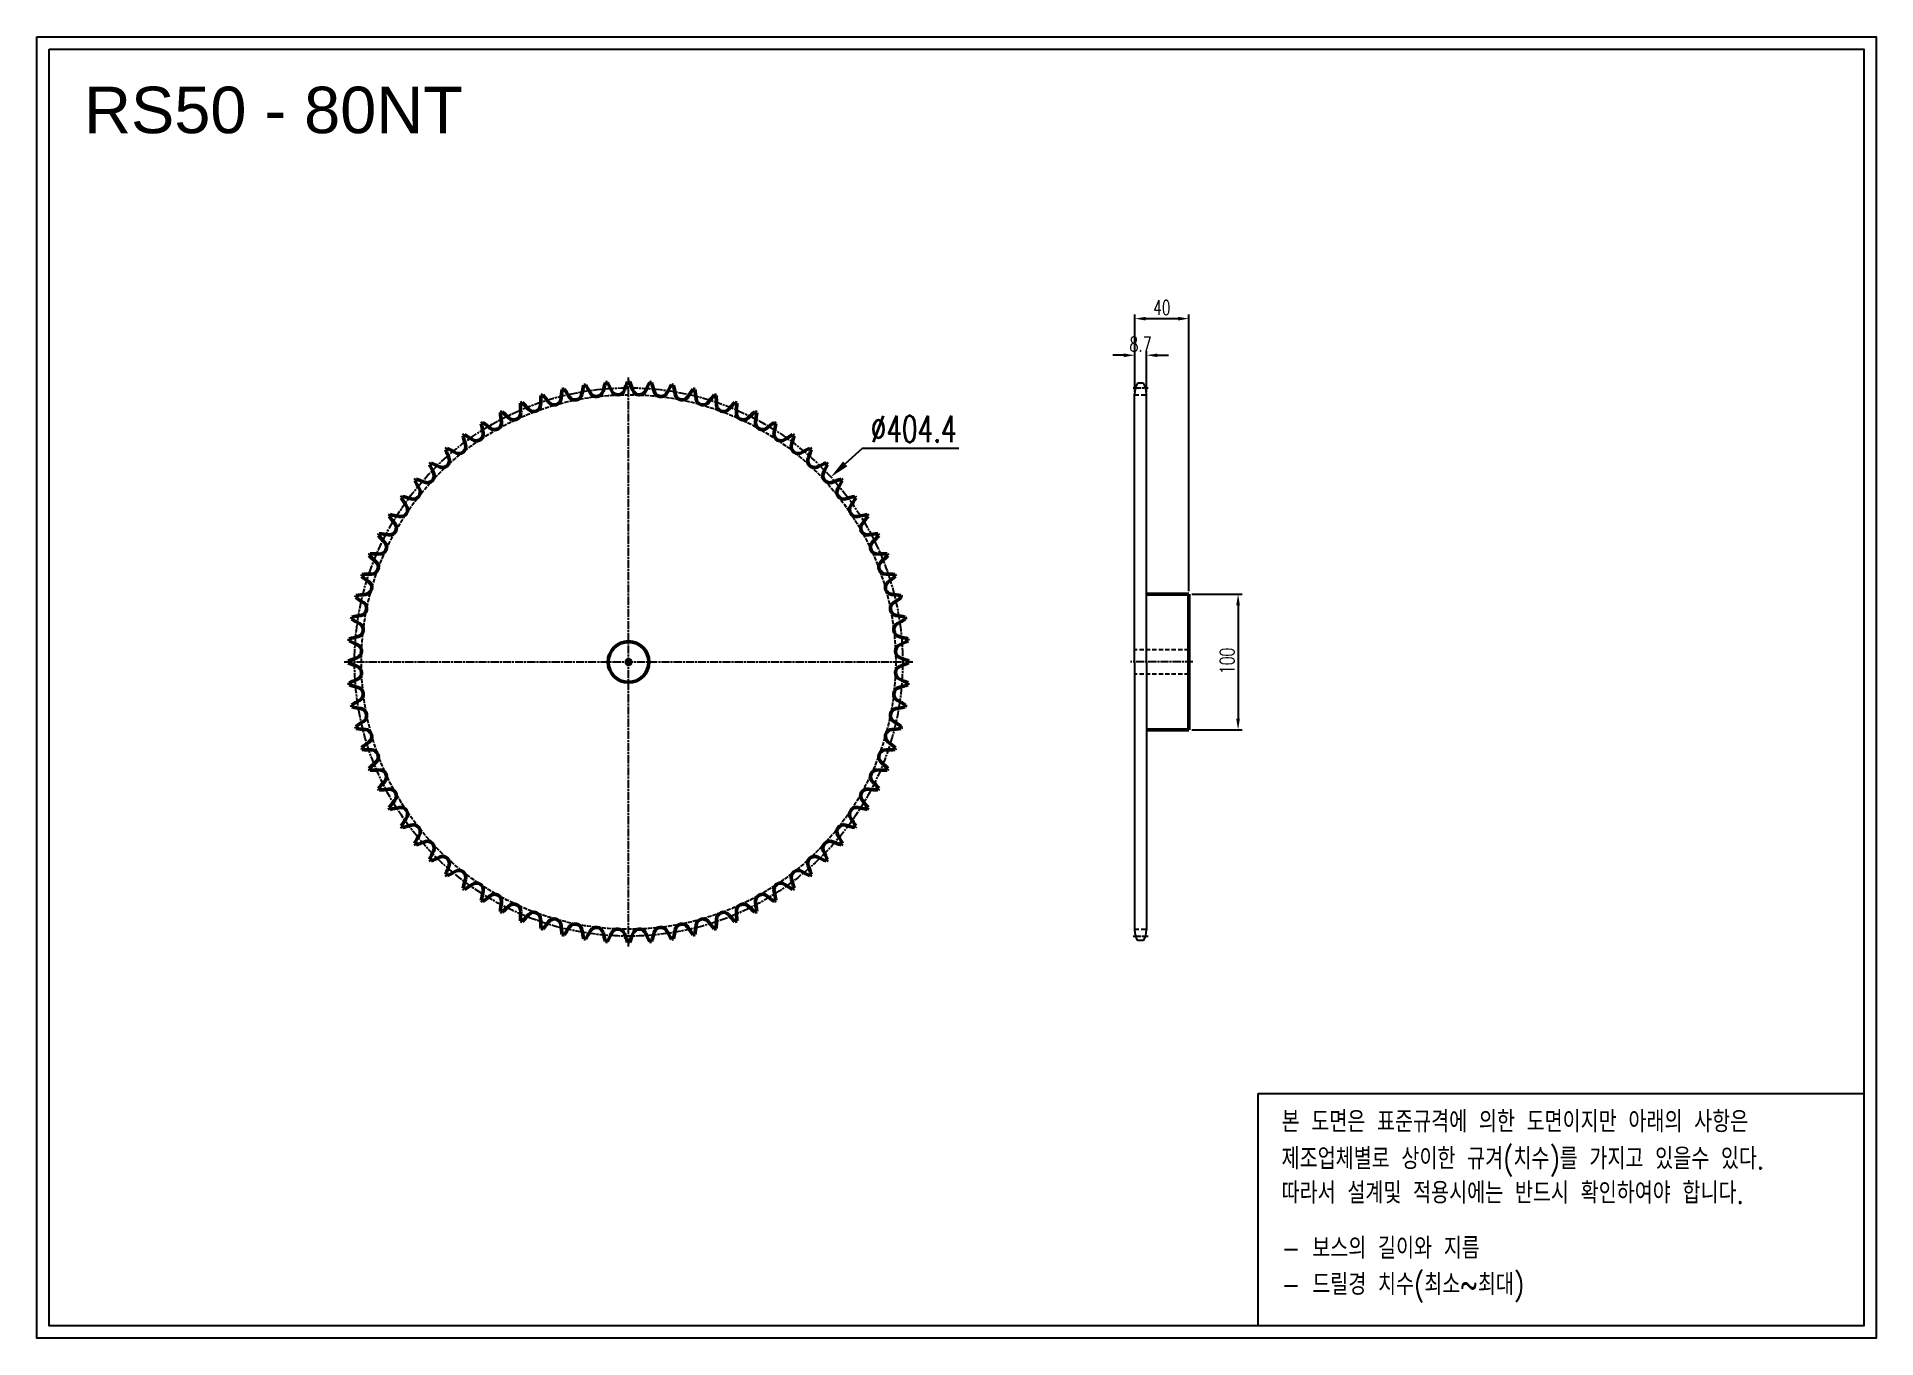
# Model space of a CAD drawing. Header units: millimetres. Extents: x 0 to 1357, y 4739 to 5699.
import ezdxf

# ---------------------------------------------------------------- set-up
doc = ezdxf.new("R2010")
doc.units = ezdxf.units.MM
for name, pattern in [('AM_ISO02W050', [7.5, 6, -1.5]), ('AM_ISO02W050x2', [3.75, 3, -0.75]), ('AM_ISO08W050', [18, 12, -1.5, 3, -1.5]), ('AM_ISO08W050x2', [9, 6, -0.75, 1.5, -0.75]), ('HIDDEN', [9.525, 6.35, -3.175])]:
    doc.linetypes.add(name, pattern=pattern)
doc.layers.add('13', color=7, linetype='Continuous', lineweight=50, plot=False)
for name, color, linetype, lineweight in [('20', 7, 'Continuous', 50), ('21', 6, 'AM_ISO02W050', 25), ('22', 30, 'AM_ISO08W050', 25), ('23', 40, 'AM_ISO08W050', 25), ('VIS', 7, 'Continuous', 50)]:
    doc.layers.add(name, color=color, linetype=linetype, lineweight=lineweight)
doc.layers.add('HL', color=2, linetype='HIDDEN')
doc.layers.add('S-DIM', color=7, linetype='Continuous')
doc.styles.add('HAN', font='ROMANS.shx', dxfattribs={"width": 0.7, "bigfont": 'whgtxt.shx'})
doc.styles.add('HSG', font='SIMPLEX.shx', dxfattribs={"width": 0.7, "bigfont": 'HSG.shx'})
doc.styles.get("Standard").update_dxf_attribs({"font": 'arial.ttf'})
doc.dimstyles.new('APP23', dxfattribs={"dimscale": 4.5, "dimtxt": 2.4, "dimasz": 1.8, "dimexe": 0.7, "dimexo": 0.5, "dimgap": 0.6, "dimtad": 1, "dimtoh": 1, "dimdec": 1, "dimrnd": 0.01, "dimzin": 9, "dimdsep": 46, "dimtxsty": 'HSG', "dimcen": 0, "dimclrd": 1, "dimclre": 1, "dimclrt": 256, "dimazin": 2, "dimtp": 1, "dimtm": 1, "dimtfac": 0.5, "dimtdec": 1, "dimtix": 1, "dimtofl": 0, "dimtmove": 0, "dimatfit": 3, "dimfxl": 0, "dimtvp": 1, "dimtolj": 2, "dimlwd": -1, "dimlwe": -1, "dimarcsym": 0})
doc.dimstyles.new('APP32', dxfattribs={"dimscale": 8, "dimtxt": 2.4, "dimasz": 1.8, "dimexe": 0.7, "dimexo": 0.5, "dimgap": 0.6, "dimtad": 1, "dimtoh": 1, "dimdec": 1, "dimrnd": 0.01, "dimzin": 9, "dimdsep": 46, "dimtxsty": 'HSG', "dimcen": 0, "dimclrd": 1, "dimclre": 1, "dimclrt": 256, "dimazin": 2, "dimtp": 1, "dimtm": 1, "dimtfac": 0.5, "dimtdec": 1, "dimtofl": 0, "dimtmove": 0, "dimatfit": 3, "dimfxl": 0, "dimtvp": 1, "dimtolj": 2, "dimlwd": -1, "dimlwe": -1, "dimarcsym": 0})

# ---------------------------------------------------------------- blocks, each defined once
blk = doc.blocks.new('*D1')
at = {"layer": 'Defpoints', "color": 0, "transparency": 16777216}
for p in [(585.9, 5374.2), (287.4, 5101.4)]:
    blk.add_point(p, dxfattribs=at)
at = {"layer": 'S-DIM', "color": 1, "transparency": 16777216}
for p, q in [((608.9, 5395.2), (596.5, 5383.9)), ((680.3, 5395.2), (608.9, 5395.2))]:
    blk.add_line(p, q, dxfattribs=at)
blk.add_solid([(594.9, 5385.7), (598.1, 5382.1), (585.9, 5374.2)], dxfattribs=at)
at = {"layer": 'S-DIM', "transparency": 16777216, "insert": (647, 5409.6), "char_height": 19.2, "attachment_point": 5, "style": 'HSG'}
blk.add_mtext('\\A2;∅404.4', dxfattribs=at)
blk = doc.blocks.new('*D2')
at = {"layer": 'Defpoints', "color": 0, "transparency": 16777216}
for p in [(818.8, 5464), (810.1, 5434.9), (818.8, 5434.9)]:
    blk.add_point(p, dxfattribs=at)
at = {"layer": 'S-DIM', "color": 1, "transparency": 16777216}
for p, q in [((802, 5464), (793.9, 5464)), ((810.1, 5437.1), (810.1, 5467.1)), ((818.8, 5437.1), (818.8, 5467.1)), ((826.9, 5464), (835, 5464))]:
    blk.add_line(p, q, dxfattribs=at)
for points in [[(802, 5465.3), (802, 5462.6), (810.1, 5464)], [(826.9, 5465.3), (826.9, 5462.6), (818.8, 5464)]]:
    blk.add_solid(points, dxfattribs=at)
at = {"layer": 'S-DIM', "transparency": 16777216, "insert": (814.4, 5472.1), "char_height": 10.8, "attachment_point": 5, "style": 'HSG'}
blk.add_mtext('\\A2;8.7', dxfattribs=at)
blk = doc.blocks.new('*D3')
at = {"layer": 'Defpoints', "color": 0, "transparency": 16777216}
for p in [(850.1, 5491), (810.1, 5434.9), (850.1, 5287.8)]:
    blk.add_point(p, dxfattribs=at)
at = {"layer": 'S-DIM', "color": 1, "transparency": 16777216}
for p, q in [((810.1, 5437.1), (810.1, 5494.1)), ((818.2, 5491), (842, 5491)), ((850.1, 5290.1), (850.1, 5494.1))]:
    blk.add_line(p, q, dxfattribs=at)
for points in [[(818.2, 5492.3), (818.2, 5489.6), (810.1, 5491)], [(842, 5492.3), (842, 5489.6), (850.1, 5491)]]:
    blk.add_solid(points, dxfattribs=at)
at = {"layer": 'S-DIM', "transparency": 16777216, "insert": (830.1, 5499.1), "char_height": 10.8, "attachment_point": 5, "style": 'HSG'}
blk.add_mtext('\\A2;40', dxfattribs=at)
blk = doc.blocks.new('*D4')
at = {"layer": 'Defpoints', "color": 0, "transparency": 16777216}
for p in [(850.1, 5287.8), (850.1, 5187.8), (886.4, 5187.8)]:
    blk.add_point(p, dxfattribs=at)
at = {"layer": 'S-DIM', "color": 1, "transparency": 16777216}
for p, q in [((852.3, 5287.8), (889.5, 5287.8)), ((886.4, 5279.7), (886.4, 5195.9)), ((852.3, 5187.8), (889.5, 5187.8))]:
    blk.add_line(p, q, dxfattribs=at)
for points in [[(885, 5279.7), (887.7, 5279.7), (886.4, 5287.8)], [(885, 5195.9), (887.7, 5195.9), (886.4, 5187.8)]]:
    blk.add_solid(points, dxfattribs=at)
at = {"layer": 'S-DIM', "transparency": 16777216, "insert": (878.3, 5238.6), "char_height": 10.8, "attachment_point": 5, "rotation": 90, "style": 'HSG'}
blk.add_mtext('\\A2;100', dxfattribs=at)

msp = doc.modelspace()

# ---------------------------------------------------------------- linework, layer by layer
for p, q in [((816.63, 5443.29), (812.18, 5443.29)), ((810.06, 5237.8), (810.06, 5435.36)), ((818.76, 5237.8), (818.76, 5435.36)), ((810.06, 5237.8), (810.06, 5040.25)), ((818.76, 5237.8), (818.76, 5040.25)), ((816.63, 5032.32), (812.18, 5032.32))]:
    msp.add_line(p, q)
for points in [[(0, 5698.81), (1357.22, 5698.81), (1357.22, 4739.16), (0, 4739.16)], [(9.14, 5689.67), (1348.08, 5689.67), (1348.08, 4748.3), (9.14, 4748.3)]]:
    msp.add_lwpolyline(points, close=True)
at = {"color": 6}
msp.add_lwpolyline([(901.18, 4919.51), (1348.08, 4919.51), (1348.08, 4748.3), (901.18, 4748.3)], close=True, dxfattribs=at)
for centre, start, end in [((825.93, 5435.36), 150, 180), ((802.88, 5435.36), 0, 30), ((825.93, 5040.25), 180, 210), ((802.88, 5040.25), 330, 0)]:
    msp.add_arc(centre, 15.87, start, end)
at = {"layer": '13', "color": 4}
for p, q in [((434.89, 5236.05), (438.39, 5239.55)), ((434.89, 5239.55), (438.39, 5236.05))]:
    msp.add_line(p, q, dxfattribs=at)
msp.add_circle((436.64, 5237.8), 1.75, dxfattribs=at)
at = {"layer": '20'}
msp.add_circle((436.64, 5237.8), 15, dxfattribs=at)
for centre, radius, start, end in [((514.94, 5413.54), 99.97, 162.32474, 166.1875), ((436.64, 5237.8), 206.79, 94.29585, 94.70415), ((331.82, 5399.13), 99.97, 22.8125, 26.67526), ((528.48, 5406.85), 99.97, 157.82474, 161.6875), ((436.64, 5237.8), 206.79, 89.79585, 90.20415), ((344.8, 5406.85), 99.97, 18.3125, 22.17526), ((541.46, 5399.13), 99.97, 153.32474, 157.1875), ((436.64, 5237.8), 206.79, 85.29585, 85.70415), ((358.34, 5413.54), 99.97, 13.8125, 17.67526), ((436.64, 5237.8), 206.79, 112.29585, 112.70415), ((287.1, 5358.84), 99.97, 40.8125, 44.67526), ((471.75, 5426.96), 99.97, 175.82474, 179.6875), ((436.64, 5237.8), 206.79, 107.79585, 108.20415), ((297.05, 5370.2), 99.97, 36.3125, 40.17526), ((381.75, 5432.44), 5.13, 216.3125, 355.1875), ((486.48, 5423.62), 99.97, 171.32474, 175.1875), ((436.64, 5237.8), 206.79, 103.29585, 103.70415), ((307.87, 5380.74), 99.97, 31.8125, 35.67526), ((397.19, 5436.15), 5.13, 211.8125, 350.6875), ((500.91, 5419.14), 99.97, 166.82474, 170.6875), ((436.64, 5237.8), 206.79, 98.79585, 99.20415), ((319.48, 5390.41), 99.97, 27.3125, 31.17526), ((412.87, 5438.63), 5.13, 207.3125, 346.1875), ((428.7, 5439.88), 5.13, 202.8125, 341.6875), ((444.58, 5439.88), 5.13, 198.3125, 337.1875), ((460.41, 5438.63), 5.13, 193.8125, 332.6875), ((553.8, 5390.41), 99.97, 148.82474, 152.6875), ((436.64, 5237.8), 206.79, 80.79585, 81.20415), ((372.37, 5419.14), 99.97, 9.3125, 13.17526), ((476.09, 5436.15), 5.13, 189.3125, 328.1875), ((565.41, 5380.74), 99.97, 144.32474, 148.1875), ((436.64, 5237.8), 206.79, 76.29585, 76.70415), ((386.8, 5423.62), 99.97, 4.8125, 8.67526), ((491.53, 5432.44), 5.13, 184.8125, 323.6875), ((576.23, 5370.2), 99.97, 139.82474, 143.6875), ((436.64, 5237.8), 206.79, 71.79585, 72.20415), ((401.53, 5426.96), 99.97, 0.3125, 4.17526), ((586.19, 5358.84), 99.97, 135.32474, 139.1875), ((436.64, 5237.8), 206.79, 67.29585, 67.70415), ((436.64, 5237.8), 206.79, 116.79585, 117.20415), ((441.73, 5430.13), 99.97, 184.82474, 188.6875), ((278.06, 5346.73), 99.97, 45.3125, 49.17526), ((351.98, 5421.46), 5.13, 225.3125, 4.1875), ((456.8, 5429.13), 99.97, 180.32474, 184.1875), ((366.65, 5427.53), 5.13, 220.8125, 359.6875), ((506.64, 5427.53), 5.13, 180.3125, 319.1875), ((521.31, 5421.46), 5.13, 175.8125, 314.6875), ((416.48, 5429.13), 99.97, 355.8125, 359.67526), ((595.22, 5346.73), 99.97, 130.82474, 134.6875), ((436.64, 5237.8), 206.79, 62.79585, 63.20415), ((431.56, 5430.13), 99.97, 351.3125, 355.17526), ((436.64, 5237.8), 206.79, 125.79585, 126.20415), ((411.58, 5428.55), 99.97, 193.82474, 197.6875), ((262.97, 5320.59), 99.97, 54.3125, 58.17526), ((324.29, 5405.95), 5.13, 234.3125, 13.1875), ((436.64, 5237.8), 206.79, 121.29585, 121.70415), ((426.62, 5429.93), 99.97, 189.32474, 193.1875), ((270, 5333.96), 99.97, 49.8125, 53.67526), ((337.83, 5414.25), 5.13, 229.8125, 8.6875), ((535.45, 5414.25), 5.13, 171.3125, 310.1875), ((603.28, 5333.96), 99.97, 126.32474, 130.1875), ((548.99, 5405.95), 5.13, 166.8125, 305.6875), ((446.66, 5429.93), 99.97, 346.8125, 350.67526), ((436.64, 5237.8), 206.79, 58.29585, 58.70415), ((610.31, 5320.59), 99.97, 121.82474, 125.6875), ((461.7, 5428.55), 99.97, 342.3125, 346.17526), ((436.64, 5237.8), 206.79, 53.79585, 54.20415), ((299.37, 5386.31), 5.13, 243.3125, 22.1875), ((436.64, 5237.8), 206.79, 130.29585, 130.70415), ((396.69, 5426), 99.97, 198.32474, 202.1875), ((257.01, 5306.7), 99.97, 58.8125, 62.67526), ((311.44, 5396.62), 5.13, 238.8125, 17.6875), ((561.84, 5396.62), 5.13, 162.3125, 301.1875), ((616.27, 5306.7), 99.97, 117.32474, 121.1875), ((573.91, 5386.31), 5.13, 157.8125, 296.6875), ((476.59, 5426), 99.97, 337.8125, 341.67526), ((436.64, 5237.8), 206.79, 49.29585, 49.70415), ((288.14, 5375.08), 5.13, 247.8125, 26.6875), ((436.64, 5237.8), 206.79, 134.79585, 135.20415), ((382.05, 5422.28), 99.97, 202.82474, 206.6875), ((252.16, 5292.4), 99.97, 63.3125, 67.17526), ((621.12, 5292.4), 99.97, 112.82474, 116.6875), ((585.14, 5375.08), 5.13, 153.3125, 292.1875), ((491.23, 5422.28), 99.97, 333.3125, 337.17526), ((436.64, 5237.8), 206.79, 44.79585, 45.20415), ((277.83, 5363), 5.13, 252.3125, 31.1875), ((436.64, 5237.8), 206.79, 139.29585, 139.70415), ((367.74, 5417.43), 99.97, 207.32474, 211.1875), ((248.45, 5277.76), 99.97, 67.8125, 71.67526), ((624.83, 5277.76), 99.97, 108.32474, 112.1875), ((595.46, 5363), 5.13, 148.8125, 287.6875), ((505.54, 5417.43), 99.97, 328.8125, 332.67526), ((436.64, 5237.8), 206.79, 40.29585, 40.70415), ((268.49, 5350.16), 5.13, 256.8125, 35.6875), ((436.64, 5237.8), 206.79, 143.79585, 144.20415), ((353.86, 5411.47), 99.97, 211.82474, 215.6875), ((245.89, 5262.87), 99.97, 72.3125, 76.17526), ((627.39, 5262.87), 99.97, 103.82474, 107.6875), ((604.79, 5350.16), 5.13, 144.3125, 283.1875), ((519.42, 5411.47), 99.97, 324.3125, 328.17526), ((436.64, 5237.8), 206.79, 35.79585, 36.20415), ((260.2, 5336.62), 5.13, 261.3125, 40.1875), ((436.64, 5237.8), 206.79, 148.29585, 148.70415), ((340.49, 5404.44), 99.97, 216.32474, 220.1875), ((244.51, 5247.82), 99.97, 76.8125, 80.67526), ((628.77, 5247.82), 99.97, 99.32474, 103.1875), ((613.09, 5336.62), 5.13, 139.8125, 278.6875), ((532.79, 5404.44), 99.97, 319.8125, 323.67526), ((436.64, 5237.8), 206.79, 31.29585, 31.70415), ((436.64, 5237.8), 206.79, 152.79585, 153.20415), ((327.71, 5396.38), 99.97, 220.82474, 224.6875), ((252.99, 5322.47), 5.13, 265.8125, 44.6875), ((244.32, 5232.72), 99.97, 81.3125, 85.17526), ((628.96, 5232.72), 99.97, 94.82474, 98.6875), ((620.29, 5322.47), 5.13, 135.3125, 274.1875), ((545.57, 5396.38), 99.97, 315.3125, 319.17526), ((436.64, 5237.8), 206.79, 26.79585, 27.20415), ((436.64, 5237.8), 206.79, 157.29585, 157.70415), ((315.61, 5387.35), 99.97, 225.32474, 229.1875), ((245.31, 5217.65), 99.97, 85.8125, 89.67526), ((246.91, 5307.8), 5.13, 270.3125, 49.1875), ((627.97, 5217.65), 99.97, 90.32474, 94.1875), ((626.37, 5307.8), 5.13, 130.8125, 269.6875), ((557.68, 5387.35), 99.97, 310.8125, 314.67526), ((436.64, 5237.8), 206.79, 22.29585, 22.70415), ((436.64, 5237.8), 206.79, 161.79585, 162.20415), ((304.25, 5377.39), 99.97, 229.82474, 233.6875), ((247.48, 5202.7), 99.97, 90.3125, 94.17526), ((242, 5292.7), 5.13, 274.8125, 53.6875), ((631.28, 5292.7), 5.13, 126.3125, 265.1875), ((625.8, 5202.7), 99.97, 85.82474, 89.6875), ((569.04, 5377.39), 99.97, 306.3125, 310.17526), ((436.64, 5237.8), 206.79, 17.79585, 18.20415), ((436.64, 5237.8), 206.79, 166.29585, 166.70415), ((293.7, 5366.57), 99.97, 234.32474, 238.1875), ((250.82, 5187.96), 99.97, 94.8125, 98.67526), ((238.3, 5277.26), 5.13, 279.3125, 58.1875), ((634.98, 5277.26), 5.13, 121.8125, 260.6875), ((622.46, 5187.96), 99.97, 81.32474, 85.1875), ((579.58, 5366.57), 99.97, 301.8125, 305.67526), ((436.64, 5237.8), 206.79, 13.29585, 13.70415), ((436.64, 5237.8), 206.79, 170.79585, 171.20415), ((284.04, 5354.96), 99.97, 238.82474, 242.6875), ((255.31, 5173.54), 99.97, 99.3125, 103.17526), ((235.81, 5261.57), 5.13, 283.8125, 62.6875), ((637.47, 5261.57), 5.13, 117.3125, 256.1875), ((617.98, 5173.54), 99.97, 76.82474, 80.6875), ((589.24, 5354.96), 99.97, 297.3125, 301.17526), ((436.64, 5237.8), 206.79, 8.79585, 9.20415), ((436.64, 5237.8), 206.79, 175.29585, 175.70415), ((275.32, 5342.63), 99.97, 243.32474, 247.1875), ((260.91, 5159.51), 99.97, 103.8125, 107.67526), ((612.38, 5159.51), 99.97, 72.32474, 76.1875), ((597.96, 5342.63), 99.97, 292.8125, 296.67526), ((436.64, 5237.8), 206.79, 4.29585, 4.70415), ((267.59, 5145.96), 99.97, 108.3125, 112.17526), ((234.57, 5245.74), 5.13, 288.3125, 67.1875), ((638.71, 5245.74), 5.13, 112.8125, 251.6875), ((605.69, 5145.96), 99.97, 67.82474, 71.6875), ((436.64, 5237.8), 206.79, 179.79585, 180.20415), ((267.59, 5329.65), 99.97, 247.82474, 251.6875), ((234.57, 5229.87), 5.13, 292.8125, 71.6875), ((638.71, 5229.87), 5.13, 108.3125, 247.1875), ((605.69, 5329.65), 99.97, 288.3125, 292.17526), ((436.64, 5237.8), 206.79, 359.79585, 0.20415), ((275.32, 5132.98), 99.97, 112.8125, 116.67526), ((436.64, 5237.8), 206.79, 184.29585, 184.70415), ((260.91, 5316.1), 99.97, 252.32474, 256.1875), ((235.81, 5214.04), 5.13, 297.3125, 76.1875), ((637.47, 5214.04), 5.13, 103.8125, 242.6875), ((612.38, 5316.1), 99.97, 283.8125, 287.67526), ((597.96, 5132.98), 99.97, 63.32474, 67.1875), ((436.64, 5237.8), 206.79, 355.29585, 355.70415), ((284.04, 5120.65), 99.97, 117.3125, 121.17526), ((436.64, 5237.8), 206.79, 188.79585, 189.20415), ((255.31, 5302.07), 99.97, 256.82474, 260.6875), ((238.3, 5198.35), 5.13, 301.8125, 80.6875), ((634.98, 5198.35), 5.13, 99.3125, 238.1875), ((617.98, 5302.07), 99.97, 279.3125, 283.17526), ((589.24, 5120.65), 99.97, 58.82474, 62.6875), ((436.64, 5237.8), 206.79, 350.79585, 351.20415), ((293.7, 5109.04), 99.97, 121.8125, 125.67526), ((436.64, 5237.8), 206.79, 193.29585, 193.70415), ((250.82, 5287.65), 99.97, 261.32474, 265.1875), ((242, 5182.91), 5.13, 306.3125, 85.1875), ((631.28, 5182.91), 5.13, 94.8125, 233.6875), ((622.46, 5287.65), 99.97, 274.8125, 278.67526), ((579.58, 5109.04), 99.97, 54.32474, 58.1875), ((436.64, 5237.8), 206.79, 346.29585, 346.70415), ((304.25, 5098.22), 99.97, 126.3125, 130.17526), ((436.64, 5237.8), 206.79, 197.79585, 198.20415), ((247.48, 5272.91), 99.97, 265.82474, 269.6875), ((246.91, 5167.81), 5.13, 310.8125, 89.6875), ((626.37, 5167.81), 5.13, 90.3125, 229.1875), ((625.8, 5272.91), 99.97, 270.3125, 274.17526), ((569.04, 5098.22), 99.97, 49.82474, 53.6875), ((436.64, 5237.8), 206.79, 341.79585, 342.20415), ((315.61, 5088.26), 99.97, 130.8125, 134.67526), ((436.64, 5237.8), 206.79, 202.29585, 202.70415), ((245.31, 5257.96), 99.97, 270.32474, 274.1875), ((252.99, 5153.14), 5.13, 315.3125, 94.1875), ((620.29, 5153.14), 5.13, 85.8125, 224.6875), ((627.97, 5257.96), 99.97, 265.8125, 269.67526), ((557.68, 5088.26), 99.97, 45.32474, 49.1875), ((436.64, 5237.8), 206.79, 337.29585, 337.70415), ((327.71, 5079.23), 99.97, 135.3125, 139.17526), ((436.64, 5237.8), 206.79, 206.79585, 207.20415), ((244.32, 5242.89), 99.97, 274.82474, 278.6875), ((260.2, 5138.99), 5.13, 319.8125, 98.6875), ((613.09, 5138.99), 5.13, 81.3125, 220.1875), ((628.96, 5242.89), 99.97, 261.3125, 265.17526), ((545.57, 5079.23), 99.97, 40.82474, 44.6875), ((436.64, 5237.8), 206.79, 332.79585, 333.20415), ((340.49, 5071.17), 99.97, 139.8125, 143.67526), ((436.64, 5237.8), 206.79, 211.29585, 211.70415), ((244.51, 5227.79), 99.97, 279.32474, 283.1875), ((268.49, 5125.45), 5.13, 324.3125, 103.1875), ((604.79, 5125.45), 5.13, 76.8125, 215.6875), ((628.77, 5227.79), 99.97, 256.8125, 260.67526), ((532.79, 5071.17), 99.97, 36.32474, 40.1875), ((436.64, 5237.8), 206.79, 328.29585, 328.70415), ((353.86, 5064.14), 99.97, 144.3125, 148.17526), ((436.64, 5237.8), 206.79, 215.79585, 216.20415), ((245.89, 5212.74), 99.97, 283.82474, 287.6875), ((277.83, 5112.61), 5.13, 328.8125, 107.6875), ((595.46, 5112.61), 5.13, 72.3125, 211.1875), ((627.39, 5212.74), 99.97, 252.3125, 256.17526), ((519.42, 5064.14), 99.97, 31.82474, 35.6875), ((436.64, 5237.8), 206.79, 323.79585, 324.20415), ((367.74, 5058.18), 99.97, 148.8125, 152.67526), ((436.64, 5237.8), 206.79, 220.29585, 220.70415), ((248.45, 5197.85), 99.97, 288.32474, 292.1875), ((288.14, 5100.53), 5.13, 333.3125, 112.1875), ((585.14, 5100.53), 5.13, 67.8125, 206.6875), ((624.83, 5197.85), 99.97, 247.8125, 251.67526), ((505.54, 5058.18), 99.97, 27.32474, 31.1875), ((436.64, 5237.8), 206.79, 319.29585, 319.70415), ((382.05, 5053.33), 99.97, 153.3125, 157.17526), ((436.64, 5237.8), 206.79, 224.79585, 225.20415), ((252.16, 5183.21), 99.97, 292.82474, 296.6875), ((299.37, 5089.3), 5.13, 337.8125, 116.6875), ((573.91, 5089.3), 5.13, 63.3125, 202.1875), ((621.12, 5183.21), 99.97, 243.3125, 247.17526), ((491.23, 5053.33), 99.97, 22.82474, 26.6875), ((436.64, 5237.8), 206.79, 314.79585, 315.20415), ((396.69, 5049.61), 99.97, 157.8125, 161.67526), ((436.64, 5237.8), 206.79, 229.29585, 229.70415), ((257.01, 5168.91), 99.97, 297.32474, 301.1875), ((311.44, 5078.99), 5.13, 342.3125, 121.1875), ((411.58, 5047.06), 99.97, 162.3125, 166.17526), ((561.84, 5078.99), 5.13, 58.8125, 197.6875), ((461.7, 5047.06), 99.97, 13.82474, 17.6875), ((616.27, 5168.91), 99.97, 238.8125, 242.67526), ((476.59, 5049.61), 99.97, 18.32474, 22.1875), ((436.64, 5237.8), 206.79, 310.29585, 310.70415), ((436.64, 5237.8), 206.79, 233.79585, 234.20415), ((262.97, 5155.02), 99.97, 301.82474, 305.6875), ((324.29, 5069.66), 5.13, 346.8125, 125.6875), ((426.62, 5045.68), 99.97, 166.8125, 170.67526), ((270, 5141.65), 99.97, 306.32474, 310.1875), ((337.83, 5061.36), 5.13, 351.3125, 130.1875), ((535.45, 5061.36), 5.13, 49.8125, 188.6875), ((603.28, 5141.65), 99.97, 229.8125, 233.67526), ((548.99, 5069.66), 5.13, 54.3125, 193.1875), ((446.66, 5045.68), 99.97, 9.32474, 13.1875), ((610.31, 5155.02), 99.97, 234.3125, 238.17526), ((436.64, 5237.8), 206.79, 305.79585, 306.20415), ((436.64, 5237.8), 206.79, 238.29585, 238.70415), ((441.73, 5045.48), 99.97, 171.3125, 175.17526), ((436.64, 5237.8), 206.79, 242.79585, 243.20415), ((278.06, 5128.88), 99.97, 310.82474, 314.6875), ((351.98, 5054.15), 5.13, 355.8125, 134.6875), ((456.8, 5046.48), 99.97, 175.8125, 179.67526), ((287.1, 5116.77), 99.97, 315.32474, 319.1875), ((366.65, 5048.07), 5.13, 0.3125, 139.1875), ((506.64, 5048.07), 5.13, 40.8125, 179.6875), ((586.19, 5116.77), 99.97, 220.8125, 224.67526), ((521.31, 5054.15), 5.13, 45.3125, 184.1875), ((416.48, 5046.48), 99.97, 0.32474, 4.1875), ((595.22, 5128.88), 99.97, 225.3125, 229.17526), ((436.64, 5237.8), 206.79, 296.79585, 297.20415), ((431.56, 5045.48), 99.97, 4.82474, 8.6875), ((436.64, 5237.8), 206.79, 301.29585, 301.70415), ((436.64, 5237.8), 206.79, 247.29585, 247.70415), ((471.75, 5048.65), 99.97, 180.3125, 184.17526), ((436.64, 5237.8), 206.79, 251.79585, 252.20415), ((297.05, 5105.41), 99.97, 319.82474, 323.6875), ((381.75, 5043.17), 5.13, 4.8125, 143.6875), ((486.48, 5051.99), 99.97, 184.8125, 188.67526), ((436.64, 5237.8), 206.79, 256.29585, 256.70415), ((307.87, 5094.87), 99.97, 324.32474, 328.1875), ((397.19, 5039.46), 5.13, 9.3125, 148.1875), ((500.91, 5056.47), 99.97, 189.3125, 193.17526), ((319.48, 5085.2), 99.97, 328.82474, 332.6875), ((412.87, 5036.98), 5.13, 13.8125, 152.6875), ((514.94, 5062.07), 99.97, 193.8125, 197.67526), ((331.82, 5076.48), 99.97, 333.32474, 337.1875), ((428.7, 5035.73), 5.13, 18.3125, 157.1875), ((528.48, 5068.76), 99.97, 198.3125, 202.17526), ((344.8, 5068.76), 99.97, 337.82474, 341.6875), ((444.58, 5035.73), 5.13, 22.8125, 161.6875), ((541.46, 5076.48), 99.97, 202.8125, 206.67526), ((358.34, 5062.07), 99.97, 342.32474, 346.1875), ((460.41, 5036.98), 5.13, 27.3125, 166.1875), ((553.8, 5085.2), 99.97, 207.3125, 211.17526), ((372.37, 5056.47), 99.97, 346.82474, 350.6875), ((476.09, 5039.46), 5.13, 31.8125, 170.6875), ((565.41, 5094.87), 99.97, 211.8125, 215.67526), ((436.64, 5237.8), 206.79, 283.29585, 283.70415), ((386.8, 5051.99), 99.97, 351.32474, 355.1875), ((491.53, 5043.17), 5.13, 36.3125, 175.1875), ((576.23, 5105.41), 99.97, 216.3125, 220.17526), ((436.64, 5237.8), 206.79, 287.79585, 288.20415), ((401.53, 5048.65), 99.97, 355.82474, 359.6875), ((436.64, 5237.8), 206.79, 292.29585, 292.70415), ((436.64, 5237.8), 206.79, 260.79585, 261.20415), ((436.64, 5237.8), 206.79, 265.29585, 265.70415), ((436.64, 5237.8), 206.79, 269.79585, 270.20415), ((436.64, 5237.8), 206.79, 274.29585, 274.70415), ((436.64, 5237.8), 206.79, 278.79585, 279.20415)]:
    msp.add_arc(centre, radius, start, end, dxfattribs=at)
at = {"layer": '21', "linetype": 'AM_ISO02W050x2'}
msp.add_circle((436.64, 5237.8), 197.1, dxfattribs=at)
at = {"layer": '22', "linetype": 'AM_ISO08W050x2'}
for p, q in [((808.88, 5439.98), (819.94, 5439.98)), ((853.09, 5237.8), (807.03, 5237.8)), ((808.88, 5035.63), (819.94, 5035.63))]:
    msp.add_line(p, q, dxfattribs=at)
msp.add_circle((436.64, 5237.8), 202.18, dxfattribs=at)
at = {"layer": '23', "linetype": 'AM_ISO08W050x2'}
for p, q in [((436.64, 5028.02), (436.64, 5447.59)), ((226.86, 5237.8), (646.43, 5237.8))]:
    msp.add_line(p, q, dxfattribs=at)
at = {"layer": 'HL', "ltscale": 0.5}
for p, q in [((810.06, 5434.9), (818.76, 5434.9)), ((850.06, 5246.8), (810.06, 5246.8)), ((850.06, 5228.8), (810.06, 5228.8)), ((810.06, 5040.71), (818.76, 5040.71))]:
    msp.add_line(p, q, dxfattribs=at)
at = {"layer": 'VIS'}
for p, q in [((850.06, 5287.8), (818.76, 5287.8)), ((850.06, 5287.8), (850.06, 5187.8)), ((850.06, 5187.8), (818.76, 5187.8))]:
    msp.add_line(p, q, dxfattribs=at)

# ---------------------------------------------------------------- texts
msp.add_text('RS50 - 80NT', height=34.2732).set_placement((34.95, 5627.75))
at = {"color": 6, "style": 'HAN', "width": 0.8}
for s, p in [('본 도면은 표준규격에 의한 도면이지만 아래의 사항은', (918.46, 4890.97)), ('제조업체별로 상이한 규겨(치수)를 가지고 있을수 있다.', (918.46, 4863.74)), ('따라서 설계및 적용시에는 반드시 확인하여야 합니다.', (918.46, 4838.45)), ('- 보스의 길이와 지름', (918.46, 4797.71)), ('- 드릴경 치수(최소~최대)', (918.46, 4770.95))]:
    msp.add_text(s, height=15.7132, dxfattribs=at).set_placement(p)

# ---------------------------------------------------------------- dimensions: what is measured, and where the dimension line sits
at = {"layer": 'S-DIM'}
dim = msp.add_linear_dim(base=(850.06, 5490.96), p1=(810.06, 5434.9), p2=(850.06, 5287.8), dimstyle='APP23', dxfattribs=at)
dim.commit()
dim.dimension.update_dxf_attribs({"geometry": '*D3', "text_midpoint": (830.06, 5499.06)})
dim = msp.add_linear_dim(base=(818.76, 5463.96), p1=(810.06, 5434.9), p2=(818.76, 5434.9), dimstyle='APP23', dxfattribs=at)
dim.commit()
dim.dimension.update_dxf_attribs({"geometry": '*D2', "text_midpoint": (814.41, 5463.96), "dimtype": 128})
at = {"layer": 'S-DIM', "color": 3}
dim = msp.add_diameter_dim_2p(p1=(287.41, 5101.4), p2=(585.88, 5374.21), dimstyle='APP32', dxfattribs=at)
dim.commit()
dim.dimension.update_dxf_attribs({"geometry": '*D1', "text_midpoint": (646.97, 5395.24), "dimtype": 131})
at = {"layer": 'S-DIM'}
dim = msp.add_linear_dim(base=(886.38, 5187.8), p1=(850.06, 5287.8), p2=(850.06, 5187.8), angle=90, dimstyle='APP23', dxfattribs=at)
dim.commit()
dim.dimension.update_dxf_attribs({"geometry": '*D4', "text_midpoint": (886.38, 5238.57), "dimtype": 128})

doc.saveas('drawing.dxf')
